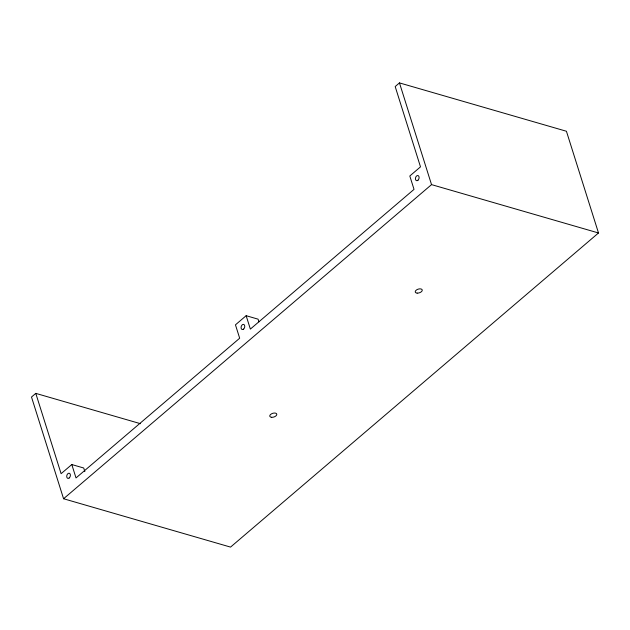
<?xml version="1.0" encoding="UTF-8"?>
<svg xmlns="http://www.w3.org/2000/svg" width="630" height="630" viewBox="0 0 630 630"><rect width="100%" height="100%" fill="white"/><g stroke="black" fill="none" stroke-linecap="round" stroke-linejoin="round"><path stroke-width="0.94" d="M35.776 393.372L31.5 397.026L63.575 498.747L230.541 547.1L598.5 232.974L566.425 131.253L399.459 82.9L395.183 86.554L420.501 166.863L409.807 175.99L414.028 189.378L250.37 329.088L246.149 315.701L235.455 324.836L239.676 338.223L76.017 477.934L71.796 464.546L61.102 473.681L35.776 393.372L140.49 423.691M63.575 498.747L431.534 184.621L598.5 232.974M246.149 315.701L258.072 319.158L258.922 321.836M71.796 464.546L83.719 468.003L84.845 471.571M399.459 82.9L431.534 184.621M417.154 293.123A3.646 1.937 -17.5 0 0 422.265 290.099A3.646 1.937 -17.5 0 0 416.824 289.729A3.646 1.937 -17.5 0 0 417.154 293.123M271.68 417.312A3.646 1.937 -17.5 0 0 276.798 414.288A3.646 1.937 -17.5 0 0 271.349 413.918A3.646 1.937 -17.5 0 0 271.68 417.312M69.229 477.949A2.654 1.756 -73.8 0 0 69.702 473.469A2.654 1.756 -73.8 0 0 66.741 475.997A2.654 1.756 -73.8 0 0 69.229 477.949M243.589 329.104A2.654 1.756 -73.8 0 0 244.054 324.623A2.654 1.756 -73.8 0 0 241.093 327.159A2.654 1.756 -73.8 0 0 243.589 329.104M417.942 180.259A2.654 1.756 -73.8 0 0 418.407 175.786A2.654 1.756 -73.8 0 0 415.446 178.314A2.654 1.756 -73.8 0 0 417.942 180.259"/></g></svg>
